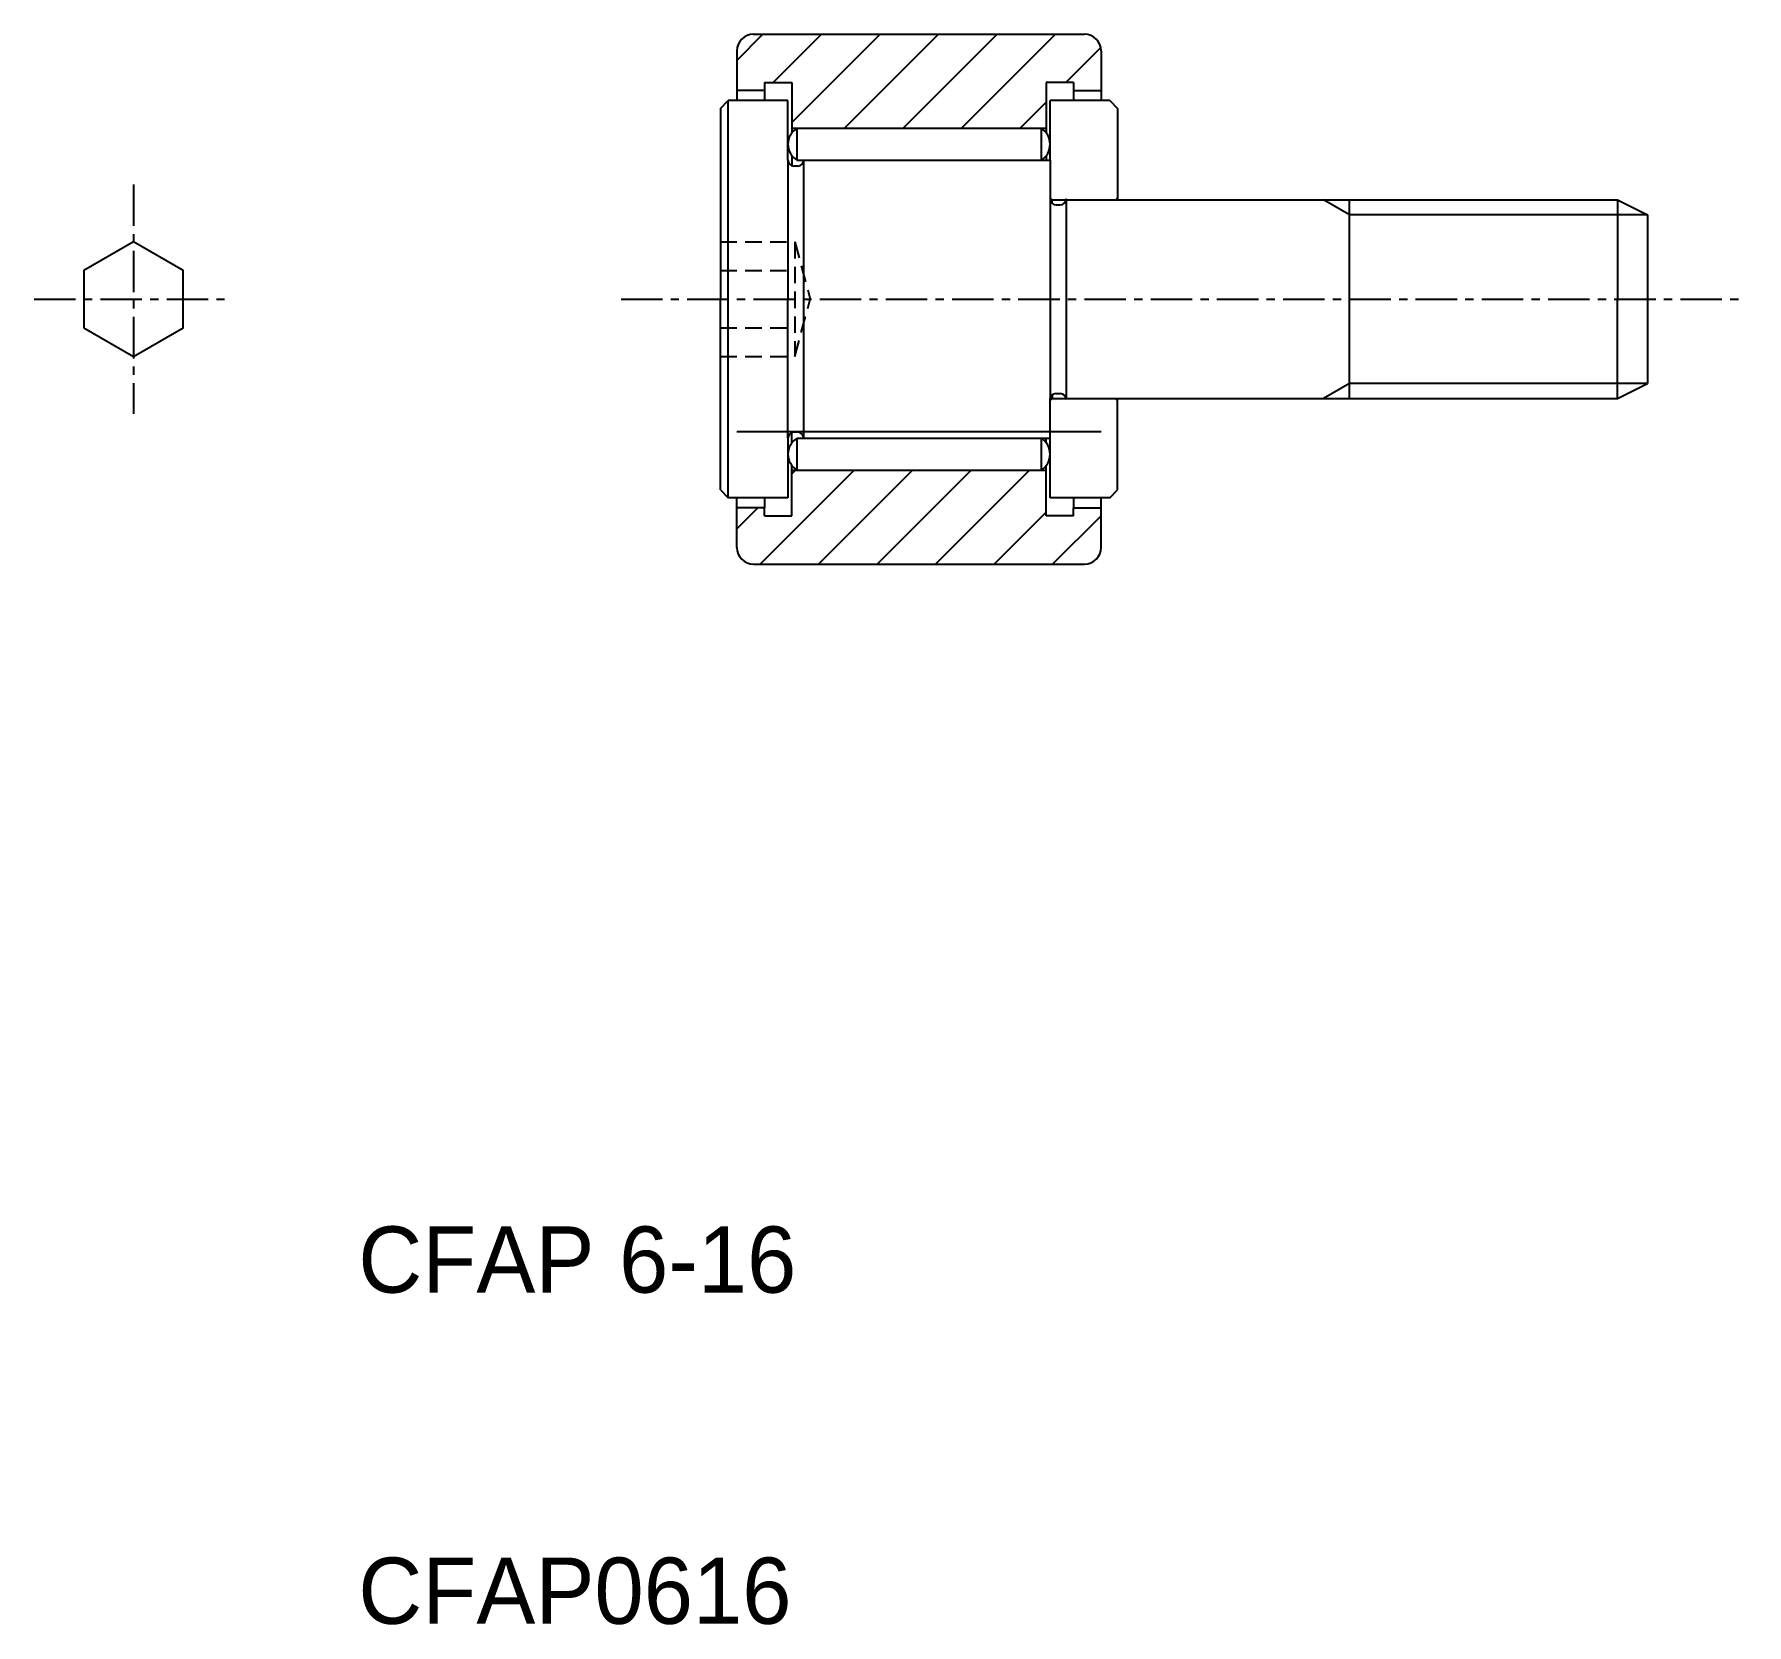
# Model space of a CAD drawing. Extents: x 121.8 to 173.5, y 84.9 to 132.9.
import ezdxf

# ---------------------------------------------------------------- set-up
doc = ezdxf.new("R2010")
doc.units = 0
doc.linetypes.add('CENTER', pattern=[2, 1.25, -0.25, 0.25, -0.25])
doc.linetypes.add('DASHED', pattern=[0.75, 0.5, -0.25])
doc.layers.get('0').update_dxf_attribs({"linetype": 'CONTINUOUS'})
doc.layers.add('CENTER', color=1, linetype='CENTER')

# ---------------------------------------------------------------- blocks, each defined once
blk = doc.blocks.new('*X25')
at = {"color": 0, "linetype": 'CONTINUOUS'}
for p, q in [((179.886, 42), (182.726, 44.84)), ((180.848, 44.73), (180.958, 44.84)), ((181.654, 42), (184.494, 44.84)), ((183.421, 42), (186.261, 44.84)), ((185.189, 42), (188.029, 44.84)), ((179.188, 43.07), (179.818, 43.7)), ((186.957, 42), (188.528, 43.571)), ((188.725, 42), (190.188, 43.463))]:
    blk.add_line(p, q, dxfattribs=at)
blk = doc.blocks.new('*X24')
at = {"color": 0, "linetype": 'CONTINUOUS'}
for p, q in [((179.188, 57.212), (179.976, 58)), ((180.284, 56.54), (181.744, 58)), ((180.848, 55.336), (183.511, 58)), ((182.439, 55.16), (185.279, 58)), ((184.207, 55.16), (187.047, 58)), ((185.975, 55.16), (188.815, 58)), ((189.123, 56.54), (190.178, 57.596)), ((187.743, 55.16), (188.528, 55.945))]:
    blk.add_line(p, q, dxfattribs=at)

msp = doc.modelspace()

# ---------------------------------------------------------------- linework, layer by layer
at = {"color": 7, "linetype": 'CONTINUOUS'}
for p, q in [((143.523, 132.901), (153.523, 132.901)), ((143.023, 132.401), (143.023, 130.901)), ((154.023, 132.401), (154.023, 130.901)), ((143.853, 131.441), (143.853, 131.201)), ((143.853, 131.441), (144.683, 131.441)), ((144.683, 131.441), (144.683, 130.061)), ((152.363, 131.441), (152.363, 130.061)), ((153.193, 131.441), (152.363, 131.441)), ((153.193, 131.441), (153.193, 131.201)), ((142.523, 130.661), (142.763, 130.901)), ((142.763, 118.901), (142.763, 130.901)), ((144.563, 130.901), (142.763, 130.901)), ((143.853, 131.201), (143.023, 131.201)), ((143.853, 131.201), (143.853, 130.901)), ((144.563, 129.101), (144.563, 130.901)), ((152.483, 129.101), (152.483, 130.901)), ((154.283, 130.901), (152.483, 130.901)), ((153.193, 131.201), (154.023, 131.201)), ((153.193, 131.201), (153.193, 130.901)), ((154.283, 130.901), (154.523, 130.661)), ((142.523, 130.661), (142.523, 124.901)), ((154.523, 130.661), (154.523, 127.901)), ((144.683, 130.061), (144.838, 130.061)), ((144.683, 130.061), (144.683, 129.927)), ((144.838, 130.061), (152.208, 130.061)), ((144.838, 130.061), (144.838, 129.101)), ((152.208, 130.061), (152.363, 130.061)), ((152.208, 130.061), (152.208, 129.101)), ((152.363, 130.061), (152.363, 129.927)), ((144.563, 129.101), (144.563, 124.901)), ((144.683, 129.236), (144.683, 128.932)), ((144.863, 128.921), (144.743, 128.921)), ((144.838, 129.101), (152.208, 129.101)), ((145.043, 120.701), (145.043, 129.101)), ((152.208, 129.101), (152.483, 129.101)), ((152.363, 129.236), (152.363, 129.101)), ((152.483, 129.101), (152.483, 127.931)), ((152.543, 127.901), (152.483, 127.961)), ((152.483, 127.931), (152.483, 121.871)), ((152.543, 127.797), (152.543, 127.901)), ((152.543, 127.901), (152.961, 127.901)), ((152.963, 127.931), (152.963, 121.871)), ((152.963, 127.931), (152.963, 127.901)), ((152.963, 127.901), (169.623, 127.901)), ((154.463, 127.901), (154.523, 127.961)), ((161.523, 121.901), (161.523, 127.901)), ((169.623, 127.901), (169.623, 124.901)), ((169.623, 127.901), (170.523, 127.451)), ((152.663, 127.751), (152.783, 127.751)), ((170.523, 127.451), (170.523, 122.351)), ((142.523, 119.141), (142.523, 124.901)), ((144.563, 120.701), (144.563, 124.901)), ((169.623, 121.901), (169.623, 124.901)), ((169.623, 121.901), (170.523, 122.351)), ((152.543, 121.901), (152.483, 121.841)), ((152.483, 121.901), (152.483, 121.871)), ((152.483, 120.701), (152.483, 121.901)), ((152.543, 122.006), (152.543, 121.901)), ((152.543, 121.901), (152.961, 121.901)), ((152.663, 122.051), (152.783, 122.051)), ((152.963, 121.901), (169.623, 121.901)), ((152.963, 121.871), (152.963, 121.901)), ((154.463, 121.901), (154.523, 121.841)), ((154.523, 119.141), (154.523, 121.901)), ((143.023, 120.901), (154.023, 120.901)), ((144.563, 120.701), (144.563, 118.901)), ((144.683, 120.567), (144.683, 120.871)), ((144.863, 120.881), (144.743, 120.881)), ((144.838, 120.701), (152.208, 120.701)), ((144.838, 120.701), (144.838, 119.741)), ((152.208, 120.701), (152.483, 120.701)), ((152.208, 120.701), (152.208, 119.741)), ((152.363, 120.567), (152.363, 120.701)), ((152.483, 118.901), (152.483, 120.701)), ((144.683, 119.741), (144.683, 119.876)), ((144.683, 118.361), (144.683, 119.741)), ((144.683, 119.741), (144.838, 119.741)), ((144.838, 119.741), (152.208, 119.741)), ((152.208, 119.741), (152.363, 119.741)), ((152.363, 119.741), (152.363, 119.876)), ((152.363, 118.361), (152.363, 119.741)), ((142.523, 119.141), (142.763, 118.901)), ((154.283, 118.901), (154.523, 119.141)), ((144.563, 118.901), (142.763, 118.901)), ((143.023, 117.401), (143.023, 118.901)), ((143.853, 118.601), (143.023, 118.601)), ((143.853, 118.901), (143.853, 118.601)), ((143.853, 118.361), (143.853, 118.601)), ((154.283, 118.901), (152.483, 118.901)), ((153.193, 118.901), (153.193, 118.601)), ((153.193, 118.601), (154.023, 118.601)), ((153.193, 118.361), (153.193, 118.601)), ((154.023, 117.401), (154.023, 118.901)), ((143.853, 118.361), (144.683, 118.361)), ((153.193, 118.361), (152.363, 118.361)), ((143.523, 116.901), (153.523, 116.901))]:
    msp.add_line(p, q, dxfattribs=at)
at = {"color": 3, "linetype": 'CONTINUOUS'}
for p, q in [((161.523, 127.451), (160.744, 127.901)), ((170.523, 127.451), (161.523, 127.451)), ((161.523, 122.351), (160.744, 121.901)), ((170.523, 122.351), (161.523, 122.351))]:
    msp.add_line(p, q, dxfattribs=at)
at = {"color": 3, "linetype": 'DASHED'}
for p, q in [((142.523, 126.633), (144.773, 126.633)), ((144.773, 126.633), (145.237, 124.901)), ((144.773, 126.633), (144.773, 123.169)), ((142.523, 125.767), (144.773, 125.767)), ((144.773, 123.169), (145.237, 124.901)), ((142.523, 124.035), (144.773, 124.035)), ((142.523, 123.169), (144.773, 123.169))]:
    msp.add_line(p, q, dxfattribs=at)
at = {"color": 7, "linetype": 'CONTINUOUS'}
msp.add_lwpolyline([(123.301, 124.035), (124.801, 123.169), (126.301, 124.035), (126.301, 125.767), (124.801, 126.633), (123.301, 125.767)], close=True, dxfattribs=at)
for centre, radius, start, end in [((143.523, 132.401), 0.5, 90, 180), ((153.523, 132.401), 0.5, 360, 90), ((145.12, 129.581), 0.556, 120.3818, 239.6182), ((151.927, 129.581), 0.556, 300.3818, 59.6182), ((144.743, 129.101), 0.18, 180, 270), ((144.863, 129.101), 0.18, 270, 0), ((152.663, 127.931), 0.18, 180, 270), ((152.783, 127.931), 0.18, 270, 0), ((152.663, 121.871), 0.18, 90, 180), ((152.783, 121.871), 0.18, 0, 90), ((144.743, 120.701), 0.18, 90, 180), ((145.12, 120.221), 0.556, 120.3818, 239.6182), ((144.863, 120.701), 0.18, 0, 90), ((151.927, 120.221), 0.556, 300.3818, 59.6182), ((143.523, 117.401), 0.5, 180, 270), ((153.523, 117.401), 0.5, 270, 0)]:
    msp.add_arc(centre, radius, start, end, dxfattribs=at)
at = {"layer": 'CENTER', "color": 1, "linetype": 'CENTER'}
for p, q in [((124.801, 128.365), (124.801, 121.437)), ((121.801, 124.901), (127.801, 124.901)), ((139.523, 124.901), (173.523, 124.901))]:
    msp.add_line(p, q, dxfattribs=at)

# ---------------------------------------------------------------- block references
at = {"color": 3, "linetype": 'CONTINUOUS'}
for name in ['*X24', '*X25']:
    msp.add_blockref(name, (-36.165, 74.901), dxfattribs=at)

# ---------------------------------------------------------------- texts
at = {"color": 7, "linetype": 'CONTINUOUS'}
for s, p in [('CFAP 6-16', (131.589, 94.901)), ('CFAP0616', (131.589, 84.901))]:
    msp.add_text(s, height=2, dxfattribs=at).set_placement(p)

doc.saveas('drawing.dxf')
